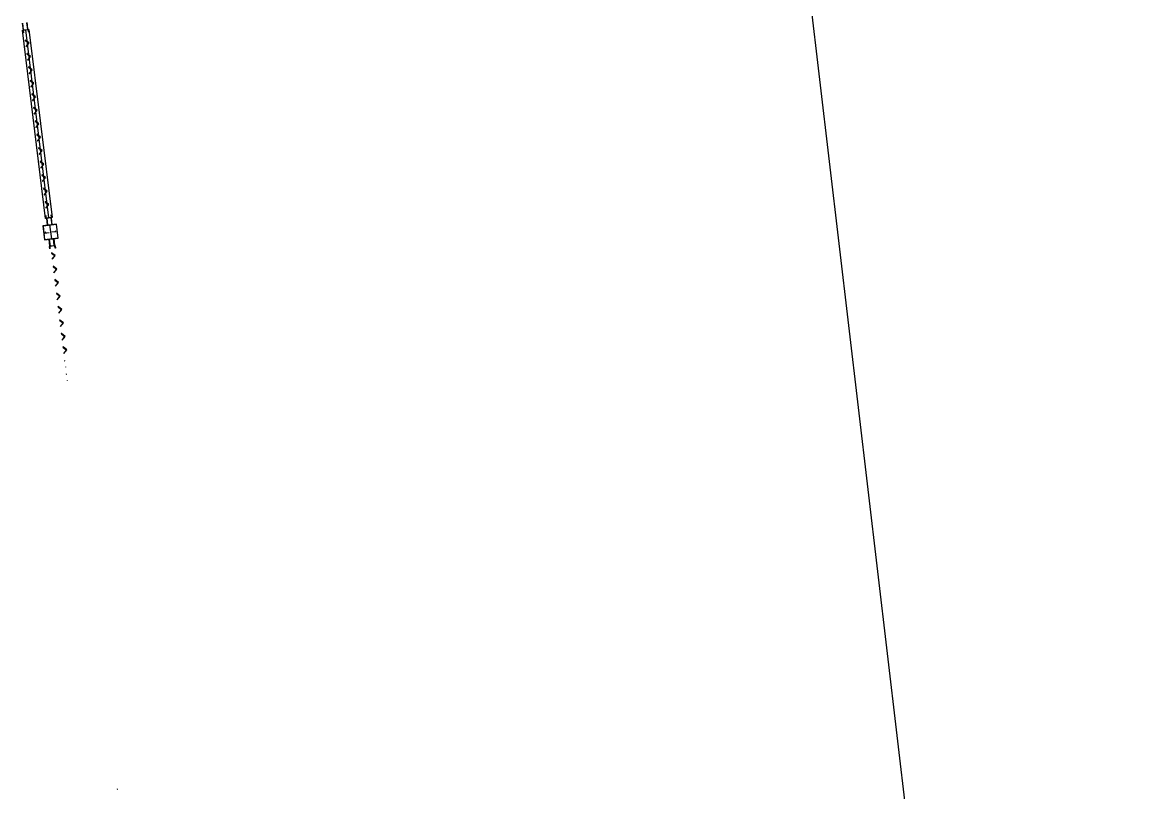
# Model space of a CAD drawing. Extents: x -15449 to 527173, y -170839 to 146543.
# Drawn here: x 15508.666 to 15512.686, y 7817.425 to 7820.191 of the extents above; entities that cross this region are included whole.
import ezdxf

# ---------------------------------------------------------------- set-up
doc = ezdxf.new("R2010")
doc.units = 0
doc.header["$LTSCALE"] = 8
doc.layers.get('0').update_dxf_attribs({"color": 1, "linetype": 'CONTINUOUS'})
doc.layers.add('G-IMPT', color=7, linetype='CONTINUOUS', lineweight=30)
doc.layers.add('Micron SGP Titleblock CAD template EDI$0$G-ANNO-TTLB', color=7, linetype='CONTINUOUS', lineweight=30)

# ---------------------------------------------------------------- blocks, each defined once
blk = doc.blocks.new('A$Cf1db08be')
at = {"layer": 'G-IMPT'}
for p, q in [((37.1949, 59.517), (40.6647, 30.0513)), ((36.5925, 40.5263), (36.5914, 40.5346)), ((36.5955, 40.5097), (36.5924, 40.5347)), ((36.5945, 40.5096), (36.5925, 40.5263)), ((36.6102, 40.5115), (36.6071, 40.5365)), ((36.6092, 40.5283), (36.6081, 40.5367)), ((36.6112, 40.5116), (36.6092, 40.5283)), ((36.5911, 40.5092), (36.6147, 40.5121)), ((36.6741, 39.8337), (36.5911, 40.5092)), ((36.5941, 40.4994), (36.593, 40.5085)), ((36.5937, 40.5095), (36.612, 40.5117)), ((36.6124, 40.5109), (36.5938, 40.509)), ((36.5938, 40.509), (36.5946, 40.4994)), ((36.5946, 40.4994), (36.5941, 40.4994)), ((36.6859, 39.8352), (36.6029, 40.5106)), ((36.6136, 40.5018), (36.6124, 40.5109)), ((36.613, 40.511), (36.6141, 40.5018)), ((36.6141, 40.5018), (36.6136, 40.5018)), ((36.6147, 40.5121), (36.6977, 39.8366)), ((36.6015, 40.4742), (36.6014, 40.474)), ((36.6148, 40.4638), (36.6015, 40.4742)), ((36.6016, 40.4729), (36.6115, 40.4651)), ((36.6119, 40.4618), (36.6041, 40.4518)), ((36.6043, 40.4507), (36.6044, 40.4506)), ((36.6044, 40.4506), (36.6148, 40.4638)), ((36.6075, 40.4258), (36.6074, 40.4257)), ((36.6207, 40.4155), (36.6075, 40.4258)), ((36.6075, 40.4245), (36.6175, 40.4167)), ((36.6179, 40.4134), (36.6101, 40.4035)), ((36.6102, 40.4023), (36.6104, 40.4022)), ((36.6104, 40.4022), (36.6207, 40.4155)), ((36.6134, 40.3774), (36.6133, 40.3773)), ((36.6267, 40.3671), (36.6134, 40.3774)), ((36.6135, 40.3762), (36.6234, 40.3684)), ((36.6238, 40.3651), (36.616, 40.3551)), ((36.6163, 40.3539), (36.6267, 40.3671)), ((36.6162, 40.354), (36.6163, 40.3539)), ((36.6194, 40.3291), (36.6193, 40.3289)), ((36.6326, 40.3187), (36.6194, 40.3291)), ((36.6194, 40.3278), (36.6294, 40.32)), ((36.6223, 40.3055), (36.6326, 40.3187)), ((36.6298, 40.3167), (36.622, 40.3068)), ((36.6221, 40.3056), (36.6223, 40.3055)), ((36.6253, 40.2807), (36.6252, 40.2806)), ((36.6386, 40.2704), (36.6253, 40.2807)), ((36.6253, 40.2794), (36.6353, 40.2716)), ((36.6357, 40.2683), (36.6279, 40.2584)), ((36.6281, 40.2573), (36.6282, 40.2571)), ((36.6282, 40.2571), (36.6386, 40.2704)), ((36.6313, 40.2324), (36.6312, 40.2322)), ((36.6445, 40.222), (36.6313, 40.2324)), ((36.6313, 40.2311), (36.6413, 40.2233)), ((36.6417, 40.22), (36.6339, 40.21)), ((36.634, 40.2089), (36.6342, 40.2088)), ((36.6342, 40.2088), (36.6445, 40.222)), ((36.6372, 40.184), (36.6371, 40.1838)), ((36.6505, 40.1736), (36.6372, 40.184)), ((36.6372, 40.1827), (36.6472, 40.1749)), ((36.6476, 40.1716), (36.6398, 40.1617)), ((36.64, 40.1605), (36.6401, 40.1604)), ((36.6401, 40.1604), (36.6505, 40.1736)), ((36.6432, 40.1356), (36.643, 40.1355)), ((36.6564, 40.1253), (36.6432, 40.1356)), ((36.6432, 40.1343), (36.6531, 40.1266)), ((36.6535, 40.1232), (36.6458, 40.1133)), ((36.6461, 40.112), (36.6564, 40.1253)), ((36.6459, 40.1122), (36.6461, 40.112)), ((36.6491, 40.0873), (36.649, 40.0871)), ((36.6624, 40.0769), (36.6491, 40.0873)), ((36.6491, 40.086), (36.6591, 40.0782)), ((36.652, 40.0637), (36.6624, 40.0769)), ((36.6595, 40.0749), (36.6517, 40.0649)), ((36.6519, 40.0638), (36.652, 40.0637)), ((36.6551, 40.0389), (36.6549, 40.0387)), ((36.6683, 40.0285), (36.6551, 40.0389)), ((36.6551, 40.0376), (36.665, 40.0298)), ((36.6654, 40.0265), (36.6577, 40.0166)), ((36.6578, 40.0154), (36.658, 40.0153)), ((36.658, 40.0153), (36.6683, 40.0285)), ((36.661, 39.9905), (36.6609, 39.9904)), ((36.6742, 39.9802), (36.661, 39.9905)), ((36.661, 39.9892), (36.671, 39.9815)), ((36.6714, 39.9782), (36.6636, 39.9682)), ((36.6637, 39.9671), (36.6639, 39.9669)), ((36.6639, 39.9669), (36.6742, 39.9802)), ((36.667, 39.9422), (36.6668, 39.942)), ((36.6802, 39.9318), (36.667, 39.9422)), ((36.667, 39.9409), (36.6769, 39.9331)), ((36.6773, 39.9298), (36.6696, 39.9198)), ((36.6697, 39.9187), (36.6699, 39.9186)), ((36.6699, 39.9186), (36.6802, 39.9318)), ((36.6729, 39.8938), (36.6728, 39.8936)), ((36.6861, 39.8835), (36.6729, 39.8938)), ((36.6729, 39.8925), (36.6829, 39.8847)), ((36.6833, 39.8814), (36.6755, 39.8715)), ((36.6758, 39.8702), (36.6861, 39.8835)), ((36.6977, 39.8366), (36.6741, 39.8337)), ((36.6752, 39.844), (36.6747, 39.8439)), ((36.6747, 39.8439), (36.6758, 39.8348)), ((36.6767, 39.8346), (36.6752, 39.844)), ((36.6756, 39.8703), (36.6758, 39.8702)), ((36.6953, 39.8372), (36.6767, 39.8346)), ((36.6768, 39.834), (36.695, 39.8363)), ((36.6932, 39.8361), (36.6963, 39.8111)), ((36.6947, 39.8464), (36.6941, 39.8463)), ((36.6941, 39.8463), (36.6953, 39.8372)), ((36.6942, 39.8362), (36.6973, 39.8112)), ((36.6958, 39.8373), (36.6947, 39.8464)), ((36.714, 39.8132), (36.664, 39.8071)), ((36.664, 39.8071), (36.6701, 39.757)), ((36.7131, 39.8121), (36.6651, 39.8062)), ((36.6651, 39.8062), (36.671, 39.7582)), ((36.6776, 39.8341), (36.6806, 39.8091)), ((36.6786, 39.8343), (36.6816, 39.8093)), ((36.689, 39.8102), (36.6951, 39.7601)), ((36.719, 39.7641), (36.7131, 39.8121)), ((36.7201, 39.7632), (36.714, 39.8132)), ((36.6701, 39.757), (36.7201, 39.7632)), ((36.671, 39.7582), (36.719, 39.7641)), ((36.6752, 39.7848), (36.6722, 39.781)), ((36.6722, 39.781), (36.6873, 39.7829)), ((36.6899, 39.7341), (36.6868, 39.7591)), ((36.6868, 39.7591), (36.6899, 39.7341)), ((36.6909, 39.7342), (36.6878, 39.7592)), ((36.6878, 39.7592), (36.6909, 39.7342)), ((36.7123, 39.7859), (36.6973, 39.7841)), ((36.7055, 39.736), (36.7025, 39.761)), ((36.7025, 39.761), (36.7055, 39.736)), ((36.7065, 39.7361), (36.7035, 39.7611)), ((36.7035, 39.7611), (36.7065, 39.7361)), ((36.7085, 39.7889), (36.7123, 39.7859)), ((36.6894, 39.7239), (36.6883, 39.733)), ((36.6894, 39.7239), (36.6883, 39.733)), ((36.6891, 39.734), (36.7073, 39.7362)), ((36.6891, 39.734), (36.7073, 39.7362)), ((36.7078, 39.7354), (36.6891, 39.7335)), ((36.7078, 39.7354), (36.6891, 39.7335)), ((36.6891, 39.7335), (36.69, 39.7239)), ((36.6891, 39.7335), (36.69, 39.7239)), ((36.69, 39.7239), (36.6894, 39.7239)), ((36.69, 39.7239), (36.6894, 39.7239)), ((36.7089, 39.7263), (36.7078, 39.7354)), ((36.7089, 39.7263), (36.7078, 39.7354)), ((36.7083, 39.7355), (36.7094, 39.7263)), ((36.7083, 39.7355), (36.7094, 39.7263)), ((36.7094, 39.7263), (36.7089, 39.7263)), ((36.7094, 39.7263), (36.7089, 39.7263)), ((36.6955, 39.7103), (36.6953, 39.7102)), ((36.7087, 39.7), (36.6955, 39.7103)), ((36.6955, 39.7091), (36.7054, 39.7013)), ((36.7058, 39.698), (36.6981, 39.688)), ((36.6982, 39.6869), (36.6984, 39.6868)), ((36.6984, 39.6868), (36.7087, 39.7)), ((36.7014, 39.662), (36.7013, 39.6618)), ((36.7014, 39.662), (36.7013, 39.6618)), ((36.7146, 39.6516), (36.7014, 39.662)), ((36.7146, 39.6516), (36.7014, 39.662)), ((36.7014, 39.6607), (36.7114, 39.6529)), ((36.7014, 39.6607), (36.7114, 39.6529)), ((36.7118, 39.6496), (36.704, 39.6396)), ((36.7118, 39.6496), (36.704, 39.6396)), ((36.7041, 39.6385), (36.7043, 39.6384)), ((36.7041, 39.6385), (36.7043, 39.6384)), ((36.7043, 39.6384), (36.7146, 39.6516)), ((36.7043, 39.6384), (36.7146, 39.6516)), ((36.7073, 39.6136), (36.7072, 39.6135)), ((36.7073, 39.6136), (36.7072, 39.6135)), ((36.7206, 39.6033), (36.7073, 39.6136)), ((36.7206, 39.6033), (36.7073, 39.6136)), ((36.7074, 39.6123), (36.7173, 39.6045)), ((36.7074, 39.6123), (36.7173, 39.6045)), ((36.7177, 39.6012), (36.7099, 39.5913)), ((36.7177, 39.6012), (36.7099, 39.5913)), ((36.7102, 39.59), (36.7206, 39.6033)), ((36.7102, 39.59), (36.7206, 39.6033)), ((36.7101, 39.5902), (36.7102, 39.59)), ((36.7101, 39.5902), (36.7102, 39.59)), ((36.7133, 39.5652), (36.7132, 39.5651)), ((36.7133, 39.5652), (36.7132, 39.5651)), ((36.7265, 39.5549), (36.7133, 39.5652)), ((36.7265, 39.5549), (36.7133, 39.5652)), ((36.7133, 39.564), (36.7233, 39.5562)), ((36.7133, 39.564), (36.7233, 39.5562)), ((36.7162, 39.5417), (36.7265, 39.5549)), ((36.7162, 39.5417), (36.7265, 39.5549)), ((36.7237, 39.5529), (36.7159, 39.5429)), ((36.7237, 39.5529), (36.7159, 39.5429)), ((36.716, 39.5418), (36.7162, 39.5417)), ((36.716, 39.5418), (36.7162, 39.5417)), ((36.7192, 39.5169), (36.7191, 39.5167)), ((36.7192, 39.5169), (36.7191, 39.5167)), ((36.7325, 39.5065), (36.7192, 39.5169)), ((36.7325, 39.5065), (36.7192, 39.5169)), ((36.7193, 39.5156), (36.7292, 39.5078)), ((36.7193, 39.5156), (36.7292, 39.5078)), ((36.7296, 39.5045), (36.7218, 39.4946)), ((36.7296, 39.5045), (36.7218, 39.4946)), ((36.722, 39.4934), (36.7221, 39.4933)), ((36.722, 39.4934), (36.7221, 39.4933)), ((36.7221, 39.4933), (36.7325, 39.5065)), ((36.7221, 39.4933), (36.7325, 39.5065)), ((36.7252, 39.4685), (36.7251, 39.4684)), ((36.7252, 39.4685), (36.7251, 39.4684)), ((36.7384, 39.4582), (36.7252, 39.4685)), ((36.7384, 39.4582), (36.7252, 39.4685)), ((36.7252, 39.4672), (36.7352, 39.4594)), ((36.7252, 39.4672), (36.7352, 39.4594)), ((36.7356, 39.4561), (36.7278, 39.4462)), ((36.7356, 39.4561), (36.7278, 39.4462)), ((36.7279, 39.4451), (36.7281, 39.4449)), ((36.7279, 39.4451), (36.7281, 39.4449)), ((36.7281, 39.4449), (36.7384, 39.4582)), ((36.7281, 39.4449), (36.7384, 39.4582)), ((36.7311, 39.4202), (36.731, 39.42)), ((36.7311, 39.4202), (36.731, 39.42)), ((36.7444, 39.4098), (36.7311, 39.4202)), ((36.7444, 39.4098), (36.7311, 39.4202)), ((36.7311, 39.4189), (36.7411, 39.4111)), ((36.7311, 39.4189), (36.7411, 39.4111)), ((36.7415, 39.4078), (36.7337, 39.3978)), ((36.7415, 39.4078), (36.7337, 39.3978)), ((36.7339, 39.3967), (36.734, 39.3966)), ((36.7339, 39.3967), (36.734, 39.3966)), ((36.734, 39.3966), (36.7444, 39.4098)), ((36.734, 39.3966), (36.7444, 39.4098)), ((36.7371, 39.3718), (36.7369, 39.3716)), ((36.7371, 39.3718), (36.7369, 39.3716)), ((36.7503, 39.3614), (36.7371, 39.3718)), ((36.7503, 39.3614), (36.7371, 39.3718)), ((36.7371, 39.3705), (36.747, 39.3627)), ((36.7371, 39.3705), (36.747, 39.3627)), ((36.7475, 39.3594), (36.7397, 39.3495)), ((36.7475, 39.3594), (36.7397, 39.3495)), ((36.74, 39.3482), (36.7503, 39.3614)), ((36.74, 39.3482), (36.7503, 39.3614)), ((36.7398, 39.3483), (36.74, 39.3482)), ((36.7398, 39.3483), (36.74, 39.3482))]:
    blk.add_line(p, q, dxfattribs=at)
for centre, radius, start, end in [((36.5938, 40.5086), 0.000874, 97.0087, 187.0087), ((36.5938, 40.5086), 0.000336, 97.0087, 187.0087), ((36.6121, 40.5109), 0.000874, 7.0087, 97.0087), ((36.6121, 40.5109), 0.000336, 7.0087, 97.0087), ((36.6021, 40.4735), 0.000807, 142.0087, 232.0087), ((36.6048, 40.4513), 0.000807, 142.0087, 232.0087), ((36.6101, 40.4633), 0.00235, 322.0087, 52.0087), ((36.608, 40.4252), 0.000807, 142.0087, 232.0087), ((36.6107, 40.403), 0.000807, 142.0087, 232.0087), ((36.616, 40.4149), 0.00235, 322.0087, 52.0087), ((36.614, 40.3768), 0.000807, 142.0087, 232.0087), ((36.622, 40.3665), 0.00235, 322.0087, 52.0087), ((36.6167, 40.3546), 0.000807, 142.0087, 232.0087), ((36.6199, 40.3284), 0.000807, 142.0087, 232.0087), ((36.6279, 40.3182), 0.00235, 322.0087, 52.0087), ((36.6226, 40.3063), 0.000807, 142.0087, 232.0087), ((36.6258, 40.2801), 0.000807, 142.0087, 232.0087), ((36.6286, 40.2579), 0.000807, 142.0087, 232.0087), ((36.6339, 40.2698), 0.00235, 322.0087, 52.0087), ((36.6318, 40.2317), 0.000807, 142.0087, 232.0087), ((36.6345, 40.2095), 0.000807, 142.0087, 232.0087), ((36.6398, 40.2214), 0.00235, 322.0087, 52.0087), ((36.6377, 40.1833), 0.000807, 142.0087, 232.0087), ((36.6405, 40.1612), 0.000807, 142.0087, 232.0087), ((36.6457, 40.1731), 0.00235, 322.0087, 52.0087), ((36.6437, 40.135), 0.000807, 142.0087, 232.0087), ((36.6517, 40.1247), 0.00235, 322.0087, 52.0087), ((36.6464, 40.1128), 0.000807, 142.0087, 232.0087), ((36.6496, 40.0866), 0.000807, 142.0087, 232.0087), ((36.6576, 40.0763), 0.00235, 322.0087, 52.0087), ((36.6524, 40.0644), 0.000807, 142.0087, 232.0087), ((36.6556, 40.0382), 0.000807, 142.0087, 232.0087), ((36.6583, 40.0161), 0.000807, 142.0087, 232.0087), ((36.6636, 40.028), 0.00235, 322.0087, 52.0087), ((36.6615, 39.9899), 0.000807, 142.0087, 232.0087), ((36.6642, 39.9677), 0.000807, 142.0087, 232.0087), ((36.6695, 39.9796), 0.00235, 322.0087, 52.0087), ((36.6675, 39.9415), 0.000807, 142.0087, 232.0087), ((36.6702, 39.9193), 0.000807, 142.0087, 232.0087), ((36.6755, 39.9312), 0.00235, 322.0087, 52.0087), ((36.6734, 39.8931), 0.000807, 142.0087, 232.0087), ((36.6814, 39.8829), 0.00235, 322.0087, 52.0087), ((36.6761, 39.871), 0.000807, 142.0087, 232.0087), ((36.6949, 39.8372), 0.000874, 277.0087, 7.0087), ((36.6949, 39.8372), 0.000336, 277.0087, 7.0087), ((36.6767, 39.8349), 0.000874, 187.0087, 277.0087), ((36.6767, 39.8349), 0.000336, 187.0087, 277.0087), ((36.6892, 39.7331), 0.000874, 97.0087, 187.0087), ((36.6892, 39.7331), 0.000874, 97.0087, 187.0087), ((36.6892, 39.7331), 0.000336, 97.0087, 187.0087), ((36.6892, 39.7331), 0.000336, 97.0087, 187.0087), ((36.7074, 39.7354), 0.000874, 7.0087, 97.0087), ((36.7074, 39.7354), 0.000874, 7.0087, 97.0087), ((36.7074, 39.7354), 0.000336, 7.0087, 97.0087), ((36.7074, 39.7354), 0.000336, 7.0087, 97.0087), ((36.696, 39.7097), 0.000807, 142.0087, 232.0087), ((36.6987, 39.6875), 0.000807, 142.0087, 232.0087), ((36.704, 39.6994), 0.00235, 322.0087, 52.0087), ((36.7019, 39.6613), 0.000807, 142.0087, 232.0087), ((36.7019, 39.6613), 0.000807, 142.0087, 232.0087), ((36.7046, 39.6392), 0.000807, 142.0087, 232.0087), ((36.7046, 39.6392), 0.000807, 142.0087, 232.0087), ((36.7099, 39.6511), 0.00235, 322.0087, 52.0087), ((36.7099, 39.6511), 0.00235, 322.0087, 52.0087), ((36.7079, 39.613), 0.000807, 142.0087, 232.0087), ((36.7079, 39.613), 0.000807, 142.0087, 232.0087), ((36.7159, 39.6027), 0.00235, 322.0087, 52.0087), ((36.7159, 39.6027), 0.00235, 322.0087, 52.0087), ((36.7106, 39.5908), 0.000807, 142.0087, 232.0087), ((36.7106, 39.5908), 0.000807, 142.0087, 232.0087), ((36.7138, 39.5646), 0.000807, 142.0087, 232.0087), ((36.7138, 39.5646), 0.000807, 142.0087, 232.0087), ((36.7218, 39.5543), 0.00235, 322.0087, 52.0087), ((36.7218, 39.5543), 0.00235, 322.0087, 52.0087), ((36.7165, 39.5424), 0.000807, 142.0087, 232.0087), ((36.7165, 39.5424), 0.000807, 142.0087, 232.0087), ((36.7197, 39.5162), 0.000807, 142.0087, 232.0087), ((36.7197, 39.5162), 0.000807, 142.0087, 232.0087), ((36.7225, 39.4941), 0.000807, 142.0087, 232.0087), ((36.7225, 39.4941), 0.000807, 142.0087, 232.0087), ((36.7278, 39.506), 0.00235, 322.0087, 52.0087), ((36.7278, 39.506), 0.00235, 322.0087, 52.0087), ((36.7257, 39.4679), 0.000807, 142.0087, 232.0087), ((36.7257, 39.4679), 0.000807, 142.0087, 232.0087), ((36.7284, 39.4457), 0.000807, 142.0087, 232.0087), ((36.7284, 39.4457), 0.000807, 142.0087, 232.0087), ((36.7337, 39.4576), 0.00235, 322.0087, 52.0087), ((36.7337, 39.4576), 0.00235, 322.0087, 52.0087), ((36.7316, 39.4195), 0.000807, 142.0087, 232.0087), ((36.7316, 39.4195), 0.000807, 142.0087, 232.0087), ((36.7344, 39.3973), 0.000807, 142.0087, 232.0087), ((36.7344, 39.3973), 0.000807, 142.0087, 232.0087), ((36.7397, 39.4092), 0.00235, 322.0087, 52.0087), ((36.7397, 39.4092), 0.00235, 322.0087, 52.0087), ((36.7376, 39.3711), 0.000807, 142.0087, 232.0087), ((36.7376, 39.3711), 0.000807, 142.0087, 232.0087), ((36.7456, 39.3609), 0.00235, 322.0087, 52.0087), ((36.7456, 39.3609), 0.00235, 322.0087, 52.0087), ((36.7403, 39.349), 0.000807, 142.0087, 232.0087), ((36.7403, 39.349), 0.000807, 142.0087, 232.0087), ((36.7435, 39.3228), 0.000807, 142.0087, 232.0087), ((36.7435, 39.3228), 0.000807, 142.0087, 232.0087), ((36.7463, 39.3006), 0.000807, 142.0087, 232.0087), ((36.7463, 39.3006), 0.000807, 142.0087, 232.0087), ((36.7495, 39.2744), 0.000807, 142.0087, 232.0087), ((36.7495, 39.2744), 0.000807, 142.0087, 232.0087), ((36.7522, 39.2522), 0.000807, 142.0087, 232.0087), ((36.7522, 39.2522), 0.000807, 142.0087, 232.0087), ((36.9326, 37.7846), 0.000807, 142.0087, 232.0087)]:
    blk.add_arc(centre, radius, start, end, dxfattribs=at)
blk = doc.blocks.new('Micron SGP Titleblock CAD template EDI$0$MU_SGP_ANTitleblock_A1_Type01_v1_1 - A1-419101-sample')
blk.add_blockref('A$Cf1db08be', (731.5833, 312.0548))
blk = doc.blocks.new('Micron SGP Titleblock CAD template EDI')
at = {"layer": 'Micron SGP Titleblock CAD template EDI$0$G-ANNO-TTLB'}
blk.add_blockref('Micron SGP Titleblock CAD template EDI$0$MU_SGP_ANTitleblock_A1_Type01_v1_1 - A1-419101-sample', (-3.846, 118.8541), dxfattribs=at)

msp = doc.modelspace()

# ---------------------------------------------------------------- block references
msp.add_blockref('Micron SGP Titleblock CAD template EDI', (14744.3378, 7348.7447))

doc.saveas('drawing.dxf')
